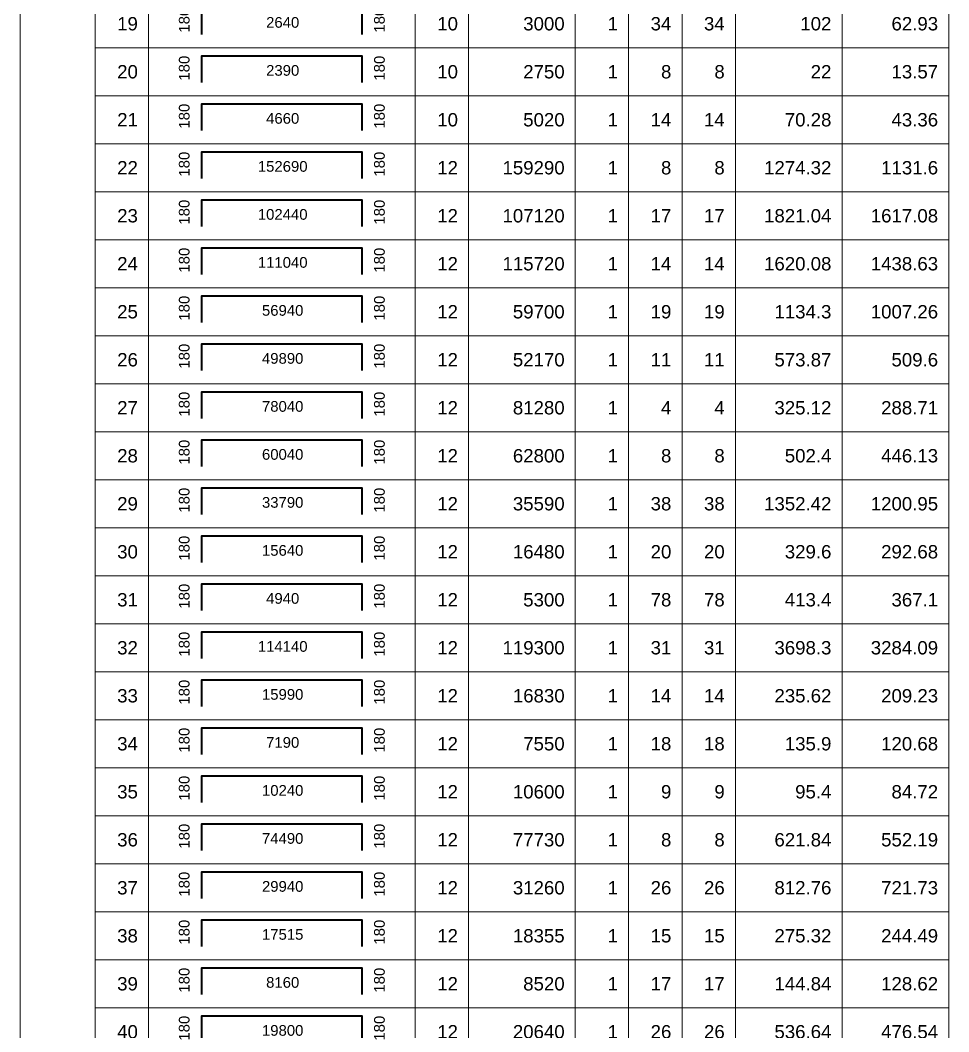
# Model space of a CAD drawing. Header units: millimetres. Extents: x -247377 to 927516, y -864259 to 155594.
# Drawn here: x 866340 to 883745, y -594812 to -575846 of the extents above; entities that cross this region are included whole.
import ezdxf
from ezdxf.enums import TextEntityAlignment as Align

# ---------------------------------------------------------------- set-up
doc = ezdxf.new("R2010")
doc.units = ezdxf.units.MM
doc.header["$MEASUREMENT"] = 0
for name, color, linetype, lineweight in [('NDC_FRAME', 7, 'Continuous', 20), ('NDC_S_REBAR', 4, 'Continuous', 35), ('NDC_S_VN TEXT', 7, 'Continuous', 20), ('NDC_Table', 3, 'Continuous', 20)]:
    doc.layers.add(name, color=color, linetype=linetype, lineweight=lineweight)
doc.styles.add('ARIAL', font='arial.ttf', dxfattribs={"width": 0.8})

# ---------------------------------------------------------------- blocks, each defined once
blk = doc.blocks.new('dang04')
at = {"layer": 'NDC_S_REBAR'}
blk.add_lwpolyline([(3405, -650), (3405, -150), (6405, -150), (6405, -650)], dxfattribs=at)
at = {"layer": 'NDC_Table'}
for p, q in [((0, 0), (0, -900)), ((1405, 0), (1405, -900)), ((2405, 0), (2405, -900)), ((7405, 0), (7405, -900)), ((8405, 0), (8405, -900)), ((10405, 0), (10405, -900)), ((11405, 0), (11405, -900)), ((12405, 0), (12405, -900)), ((13405, 0), (13405, -900)), ((15405, 0), (15405, -900)), ((17405, 0), (17405, -900)), ((1405, -900), (17405, -900))]:
    blk.add_line(p, q, dxfattribs=at)
at = {"layer": 'NDC_S_VN TEXT', "style": 'ARIAL'}
for p in [(3073, -150), (6733, -150)]:
    blk.add_attdef('D03', text='', height=200, rotation=90, dxfattribs=at).set_placement(p, align=Align.MIDDLE_RIGHT)
for p in [(2205, -450), (8205, -450), (10205, -450), (11205, -450), (12205, -450), (13205, -450), (15205, -450), (17205, -450)]:
    blk.add_attdef('D03', text='', height=250, dxfattribs=at).set_placement(p, align=Align.MIDDLE_RIGHT)
blk.add_attdef('D03', text='', height=200, dxfattribs=at).set_placement((4920, -425), align=Align.MIDDLE_CENTER)

msp = doc.modelspace()

# ---------------------------------------------------------------- block references
at = {"layer": 'NDC_FRAME'}
ref = msp.add_blockref('dang04', (866340.1, -575461.7), dxfattribs=at)
ref.add_attrib('D03', '19', dxfattribs={"layer": 'NDC_S_VN TEXT', "height": 250, "style": 'ARIAL'}).set_placement((868545.4, -575911.7), align=Align.MIDDLE_RIGHT)
ref.add_attrib('D03', '180', dxfattribs={"layer": 'NDC_S_VN TEXT', "height": 200, "rotation": 90, "style": 'ARIAL'}).set_placement((869413.4, -575611.7), align=Align.MIDDLE_RIGHT)
ref.add_attrib('D03', '2640', dxfattribs={"layer": 'NDC_S_VN TEXT', "height": 200, "style": 'ARIAL'}).set_placement((871259.7, -575886.4), align=Align.MIDDLE_CENTER)
ref.add_attrib('D03', '180', dxfattribs={"layer": 'NDC_S_VN TEXT', "height": 200, "rotation": 90, "style": 'ARIAL'}).set_placement((873072.6, -575611.7), align=Align.MIDDLE_RIGHT)
ref.add_attrib('D03', '10', dxfattribs={"layer": 'NDC_S_VN TEXT', "height": 250, "style": 'ARIAL'}).set_placement((874545.4, -575911.7), align=Align.MIDDLE_RIGHT)
ref.add_attrib('D03', '3000', dxfattribs={"layer": 'NDC_S_VN TEXT', "height": 250, "style": 'ARIAL'}).set_placement((876545.4, -575911.7), align=Align.MIDDLE_RIGHT)
ref.add_attrib('D03', '1', dxfattribs={"layer": 'NDC_S_VN TEXT', "height": 250, "style": 'ARIAL'}).set_placement((877545.4, -575911.7), align=Align.MIDDLE_RIGHT)
ref.add_attrib('D03', '34', dxfattribs={"layer": 'NDC_S_VN TEXT', "height": 250, "style": 'ARIAL'}).set_placement((878545.4, -575911.7), align=Align.MIDDLE_RIGHT)
ref.add_attrib('D03', '34', dxfattribs={"layer": 'NDC_S_VN TEXT', "height": 250, "style": 'ARIAL'}).set_placement((879545.4, -575911.4), align=Align.MIDDLE_RIGHT)
ref.add_attrib('D03', '102', dxfattribs={"layer": 'NDC_S_VN TEXT', "height": 250, "style": 'ARIAL'}).set_placement((881545.4, -575911.7), align=Align.MIDDLE_RIGHT)
ref.add_attrib('D03', '62.93', dxfattribs={"layer": 'NDC_S_VN TEXT', "height": 250, "style": 'ARIAL'}).set_placement((883545.4, -575911.7), align=Align.MIDDLE_RIGHT)
ref = msp.add_blockref('dang04', (866340.1, -576361.7), dxfattribs=at)
ref.add_attrib('D03', '20', dxfattribs={"layer": 'NDC_S_VN TEXT', "height": 250, "style": 'ARIAL'}).set_placement((868545.4, -576811.7), align=Align.MIDDLE_RIGHT)
ref.add_attrib('D03', '180', dxfattribs={"layer": 'NDC_S_VN TEXT', "height": 200, "rotation": 90, "style": 'ARIAL'}).set_placement((869413.4, -576511.7), align=Align.MIDDLE_RIGHT)
ref.add_attrib('D03', '2390', dxfattribs={"layer": 'NDC_S_VN TEXT', "height": 200, "style": 'ARIAL'}).set_placement((871259.7, -576786.4), align=Align.MIDDLE_CENTER)
ref.add_attrib('D03', '180', dxfattribs={"layer": 'NDC_S_VN TEXT', "height": 200, "rotation": 90, "style": 'ARIAL'}).set_placement((873072.6, -576511.7), align=Align.MIDDLE_RIGHT)
ref.add_attrib('D03', '10', dxfattribs={"layer": 'NDC_S_VN TEXT', "height": 250, "style": 'ARIAL'}).set_placement((874545.4, -576811.7), align=Align.MIDDLE_RIGHT)
ref.add_attrib('D03', '2750', dxfattribs={"layer": 'NDC_S_VN TEXT', "height": 250, "style": 'ARIAL'}).set_placement((876545.4, -576811.7), align=Align.MIDDLE_RIGHT)
ref.add_attrib('D03', '1', dxfattribs={"layer": 'NDC_S_VN TEXT', "height": 250, "style": 'ARIAL'}).set_placement((877545.4, -576811.7), align=Align.MIDDLE_RIGHT)
ref.add_attrib('D03', '8', dxfattribs={"layer": 'NDC_S_VN TEXT', "height": 250, "style": 'ARIAL'}).set_placement((878545.4, -576811.7), align=Align.MIDDLE_RIGHT)
ref.add_attrib('D03', '8', dxfattribs={"layer": 'NDC_S_VN TEXT', "height": 250, "style": 'ARIAL'}).set_placement((879545.4, -576811.4), align=Align.MIDDLE_RIGHT)
ref.add_attrib('D03', '22', dxfattribs={"layer": 'NDC_S_VN TEXT', "height": 250, "style": 'ARIAL'}).set_placement((881545.4, -576811.7), align=Align.MIDDLE_RIGHT)
ref.add_attrib('D03', '13.57', dxfattribs={"layer": 'NDC_S_VN TEXT', "height": 250, "style": 'ARIAL'}).set_placement((883545.4, -576811.7), align=Align.MIDDLE_RIGHT)
ref = msp.add_blockref('dang04', (866340.1, -577261.7), dxfattribs=at)
ref.add_attrib('D03', '21', dxfattribs={"layer": 'NDC_S_VN TEXT', "height": 250, "style": 'ARIAL'}).set_placement((868545.4, -577711.7), align=Align.MIDDLE_RIGHT)
ref.add_attrib('D03', '180', dxfattribs={"layer": 'NDC_S_VN TEXT', "height": 200, "rotation": 90, "style": 'ARIAL'}).set_placement((869413.4, -577411.7), align=Align.MIDDLE_RIGHT)
ref.add_attrib('D03', '4660', dxfattribs={"layer": 'NDC_S_VN TEXT', "height": 200, "style": 'ARIAL'}).set_placement((871259.7, -577686.4), align=Align.MIDDLE_CENTER)
ref.add_attrib('D03', '180', dxfattribs={"layer": 'NDC_S_VN TEXT', "height": 200, "rotation": 90, "style": 'ARIAL'}).set_placement((873072.6, -577411.7), align=Align.MIDDLE_RIGHT)
ref.add_attrib('D03', '10', dxfattribs={"layer": 'NDC_S_VN TEXT', "height": 250, "style": 'ARIAL'}).set_placement((874545.4, -577711.7), align=Align.MIDDLE_RIGHT)
ref.add_attrib('D03', '5020', dxfattribs={"layer": 'NDC_S_VN TEXT', "height": 250, "style": 'ARIAL'}).set_placement((876545.4, -577711.7), align=Align.MIDDLE_RIGHT)
ref.add_attrib('D03', '1', dxfattribs={"layer": 'NDC_S_VN TEXT', "height": 250, "style": 'ARIAL'}).set_placement((877545.4, -577711.7), align=Align.MIDDLE_RIGHT)
ref.add_attrib('D03', '14', dxfattribs={"layer": 'NDC_S_VN TEXT', "height": 250, "style": 'ARIAL'}).set_placement((878545.4, -577711.7), align=Align.MIDDLE_RIGHT)
ref.add_attrib('D03', '14', dxfattribs={"layer": 'NDC_S_VN TEXT', "height": 250, "style": 'ARIAL'}).set_placement((879545.4, -577711.4), align=Align.MIDDLE_RIGHT)
ref.add_attrib('D03', '70.28', dxfattribs={"layer": 'NDC_S_VN TEXT', "height": 250, "style": 'ARIAL'}).set_placement((881545.4, -577711.7), align=Align.MIDDLE_RIGHT)
ref.add_attrib('D03', '43.36', dxfattribs={"layer": 'NDC_S_VN TEXT', "height": 250, "style": 'ARIAL'}).set_placement((883545.4, -577711.7), align=Align.MIDDLE_RIGHT)
ref = msp.add_blockref('dang04', (866340.1, -578161.7), dxfattribs=at)
ref.add_attrib('D03', '22', dxfattribs={"layer": 'NDC_S_VN TEXT', "height": 250, "style": 'ARIAL'}).set_placement((868545.4, -578611.7), align=Align.MIDDLE_RIGHT)
ref.add_attrib('D03', '180', dxfattribs={"layer": 'NDC_S_VN TEXT', "height": 200, "rotation": 90, "style": 'ARIAL'}).set_placement((869413.4, -578311.7), align=Align.MIDDLE_RIGHT)
ref.add_attrib('D03', '152690', dxfattribs={"layer": 'NDC_S_VN TEXT', "height": 200, "style": 'ARIAL'}).set_placement((871259.7, -578586.4), align=Align.MIDDLE_CENTER)
ref.add_attrib('D03', '180', dxfattribs={"layer": 'NDC_S_VN TEXT', "height": 200, "rotation": 90, "style": 'ARIAL'}).set_placement((873072.6, -578311.7), align=Align.MIDDLE_RIGHT)
ref.add_attrib('D03', '12', dxfattribs={"layer": 'NDC_S_VN TEXT', "height": 250, "style": 'ARIAL'}).set_placement((874545.4, -578611.7), align=Align.MIDDLE_RIGHT)
ref.add_attrib('D03', '159290', dxfattribs={"layer": 'NDC_S_VN TEXT', "height": 250, "style": 'ARIAL'}).set_placement((876545.4, -578611.7), align=Align.MIDDLE_RIGHT)
ref.add_attrib('D03', '1', dxfattribs={"layer": 'NDC_S_VN TEXT', "height": 250, "style": 'ARIAL'}).set_placement((877545.4, -578611.7), align=Align.MIDDLE_RIGHT)
ref.add_attrib('D03', '8', dxfattribs={"layer": 'NDC_S_VN TEXT', "height": 250, "style": 'ARIAL'}).set_placement((878545.4, -578611.7), align=Align.MIDDLE_RIGHT)
ref.add_attrib('D03', '8', dxfattribs={"layer": 'NDC_S_VN TEXT', "height": 250, "style": 'ARIAL'}).set_placement((879545.4, -578611.4), align=Align.MIDDLE_RIGHT)
ref.add_attrib('D03', '1274.32', dxfattribs={"layer": 'NDC_S_VN TEXT', "height": 250, "style": 'ARIAL'}).set_placement((881545.4, -578611.7), align=Align.MIDDLE_RIGHT)
ref.add_attrib('D03', '1131.6', dxfattribs={"layer": 'NDC_S_VN TEXT', "height": 250, "style": 'ARIAL'}).set_placement((883545.4, -578611.7), align=Align.MIDDLE_RIGHT)
ref = msp.add_blockref('dang04', (866340.1, -579061.7), dxfattribs=at)
ref.add_attrib('D03', '23', dxfattribs={"layer": 'NDC_S_VN TEXT', "height": 250, "style": 'ARIAL'}).set_placement((868545.4, -579511.7), align=Align.MIDDLE_RIGHT)
ref.add_attrib('D03', '180', dxfattribs={"layer": 'NDC_S_VN TEXT', "height": 200, "rotation": 90, "style": 'ARIAL'}).set_placement((869413.4, -579211.7), align=Align.MIDDLE_RIGHT)
ref.add_attrib('D03', '102440', dxfattribs={"layer": 'NDC_S_VN TEXT', "height": 200, "style": 'ARIAL'}).set_placement((871259.7, -579486.4), align=Align.MIDDLE_CENTER)
ref.add_attrib('D03', '180', dxfattribs={"layer": 'NDC_S_VN TEXT', "height": 200, "rotation": 90, "style": 'ARIAL'}).set_placement((873072.6, -579211.7), align=Align.MIDDLE_RIGHT)
ref.add_attrib('D03', '12', dxfattribs={"layer": 'NDC_S_VN TEXT', "height": 250, "style": 'ARIAL'}).set_placement((874545.4, -579511.7), align=Align.MIDDLE_RIGHT)
ref.add_attrib('D03', '107120', dxfattribs={"layer": 'NDC_S_VN TEXT', "height": 250, "style": 'ARIAL'}).set_placement((876545.4, -579511.7), align=Align.MIDDLE_RIGHT)
ref.add_attrib('D03', '1', dxfattribs={"layer": 'NDC_S_VN TEXT', "height": 250, "style": 'ARIAL'}).set_placement((877545.4, -579511.7), align=Align.MIDDLE_RIGHT)
ref.add_attrib('D03', '17', dxfattribs={"layer": 'NDC_S_VN TEXT', "height": 250, "style": 'ARIAL'}).set_placement((878545.4, -579511.7), align=Align.MIDDLE_RIGHT)
ref.add_attrib('D03', '17', dxfattribs={"layer": 'NDC_S_VN TEXT', "height": 250, "style": 'ARIAL'}).set_placement((879545.4, -579511.4), align=Align.MIDDLE_RIGHT)
ref.add_attrib('D03', '1821.04', dxfattribs={"layer": 'NDC_S_VN TEXT', "height": 250, "style": 'ARIAL'}).set_placement((881545.4, -579511.7), align=Align.MIDDLE_RIGHT)
ref.add_attrib('D03', '1617.08', dxfattribs={"layer": 'NDC_S_VN TEXT', "height": 250, "style": 'ARIAL'}).set_placement((883545.4, -579511.7), align=Align.MIDDLE_RIGHT)
ref = msp.add_blockref('dang04', (866340.1, -579961.7), dxfattribs=at)
ref.add_attrib('D03', '24', dxfattribs={"layer": 'NDC_S_VN TEXT', "height": 250, "style": 'ARIAL'}).set_placement((868545.4, -580411.7), align=Align.MIDDLE_RIGHT)
ref.add_attrib('D03', '180', dxfattribs={"layer": 'NDC_S_VN TEXT', "height": 200, "rotation": 90, "style": 'ARIAL'}).set_placement((869413.4, -580111.7), align=Align.MIDDLE_RIGHT)
ref.add_attrib('D03', '111040', dxfattribs={"layer": 'NDC_S_VN TEXT', "height": 200, "style": 'ARIAL'}).set_placement((871259.7, -580386.4), align=Align.MIDDLE_CENTER)
ref.add_attrib('D03', '180', dxfattribs={"layer": 'NDC_S_VN TEXT', "height": 200, "rotation": 90, "style": 'ARIAL'}).set_placement((873072.6, -580111.7), align=Align.MIDDLE_RIGHT)
ref.add_attrib('D03', '12', dxfattribs={"layer": 'NDC_S_VN TEXT', "height": 250, "style": 'ARIAL'}).set_placement((874545.4, -580411.7), align=Align.MIDDLE_RIGHT)
ref.add_attrib('D03', '115720', dxfattribs={"layer": 'NDC_S_VN TEXT', "height": 250, "style": 'ARIAL'}).set_placement((876545.4, -580411.7), align=Align.MIDDLE_RIGHT)
ref.add_attrib('D03', '1', dxfattribs={"layer": 'NDC_S_VN TEXT', "height": 250, "style": 'ARIAL'}).set_placement((877545.4, -580411.7), align=Align.MIDDLE_RIGHT)
ref.add_attrib('D03', '14', dxfattribs={"layer": 'NDC_S_VN TEXT', "height": 250, "style": 'ARIAL'}).set_placement((878545.4, -580411.7), align=Align.MIDDLE_RIGHT)
ref.add_attrib('D03', '14', dxfattribs={"layer": 'NDC_S_VN TEXT', "height": 250, "style": 'ARIAL'}).set_placement((879545.4, -580411.4), align=Align.MIDDLE_RIGHT)
ref.add_attrib('D03', '1620.08', dxfattribs={"layer": 'NDC_S_VN TEXT', "height": 250, "style": 'ARIAL'}).set_placement((881545.4, -580411.7), align=Align.MIDDLE_RIGHT)
ref.add_attrib('D03', '1438.63', dxfattribs={"layer": 'NDC_S_VN TEXT', "height": 250, "style": 'ARIAL'}).set_placement((883545.4, -580411.7), align=Align.MIDDLE_RIGHT)
ref = msp.add_blockref('dang04', (866340.1, -580861.7), dxfattribs=at)
ref.add_attrib('D03', '25', dxfattribs={"layer": 'NDC_S_VN TEXT', "height": 250, "style": 'ARIAL'}).set_placement((868545.4, -581311.7), align=Align.MIDDLE_RIGHT)
ref.add_attrib('D03', '180', dxfattribs={"layer": 'NDC_S_VN TEXT', "height": 200, "rotation": 90, "style": 'ARIAL'}).set_placement((869413.4, -581011.7), align=Align.MIDDLE_RIGHT)
ref.add_attrib('D03', '56940', dxfattribs={"layer": 'NDC_S_VN TEXT', "height": 200, "style": 'ARIAL'}).set_placement((871259.7, -581286.4), align=Align.MIDDLE_CENTER)
ref.add_attrib('D03', '180', dxfattribs={"layer": 'NDC_S_VN TEXT', "height": 200, "rotation": 90, "style": 'ARIAL'}).set_placement((873072.6, -581011.7), align=Align.MIDDLE_RIGHT)
ref.add_attrib('D03', '12', dxfattribs={"layer": 'NDC_S_VN TEXT', "height": 250, "style": 'ARIAL'}).set_placement((874545.4, -581311.7), align=Align.MIDDLE_RIGHT)
ref.add_attrib('D03', '59700', dxfattribs={"layer": 'NDC_S_VN TEXT', "height": 250, "style": 'ARIAL'}).set_placement((876545.4, -581311.7), align=Align.MIDDLE_RIGHT)
ref.add_attrib('D03', '1', dxfattribs={"layer": 'NDC_S_VN TEXT', "height": 250, "style": 'ARIAL'}).set_placement((877545.4, -581311.7), align=Align.MIDDLE_RIGHT)
ref.add_attrib('D03', '19', dxfattribs={"layer": 'NDC_S_VN TEXT', "height": 250, "style": 'ARIAL'}).set_placement((878545.4, -581311.7), align=Align.MIDDLE_RIGHT)
ref.add_attrib('D03', '19', dxfattribs={"layer": 'NDC_S_VN TEXT', "height": 250, "style": 'ARIAL'}).set_placement((879545.4, -581311.4), align=Align.MIDDLE_RIGHT)
ref.add_attrib('D03', '1134.3', dxfattribs={"layer": 'NDC_S_VN TEXT', "height": 250, "style": 'ARIAL'}).set_placement((881545.4, -581311.7), align=Align.MIDDLE_RIGHT)
ref.add_attrib('D03', '1007.26', dxfattribs={"layer": 'NDC_S_VN TEXT', "height": 250, "style": 'ARIAL'}).set_placement((883545.4, -581311.7), align=Align.MIDDLE_RIGHT)
ref = msp.add_blockref('dang04', (866340.1, -581761.7), dxfattribs=at)
ref.add_attrib('D03', '26', dxfattribs={"layer": 'NDC_S_VN TEXT', "height": 250, "style": 'ARIAL'}).set_placement((868545.4, -582211.7), align=Align.MIDDLE_RIGHT)
ref.add_attrib('D03', '180', dxfattribs={"layer": 'NDC_S_VN TEXT', "height": 200, "rotation": 90, "style": 'ARIAL'}).set_placement((869413.4, -581911.7), align=Align.MIDDLE_RIGHT)
ref.add_attrib('D03', '49890', dxfattribs={"layer": 'NDC_S_VN TEXT', "height": 200, "style": 'ARIAL'}).set_placement((871259.7, -582186.4), align=Align.MIDDLE_CENTER)
ref.add_attrib('D03', '180', dxfattribs={"layer": 'NDC_S_VN TEXT', "height": 200, "rotation": 90, "style": 'ARIAL'}).set_placement((873072.6, -581911.7), align=Align.MIDDLE_RIGHT)
ref.add_attrib('D03', '12', dxfattribs={"layer": 'NDC_S_VN TEXT', "height": 250, "style": 'ARIAL'}).set_placement((874545.4, -582211.7), align=Align.MIDDLE_RIGHT)
ref.add_attrib('D03', '52170', dxfattribs={"layer": 'NDC_S_VN TEXT', "height": 250, "style": 'ARIAL'}).set_placement((876545.4, -582211.7), align=Align.MIDDLE_RIGHT)
ref.add_attrib('D03', '1', dxfattribs={"layer": 'NDC_S_VN TEXT', "height": 250, "style": 'ARIAL'}).set_placement((877545.4, -582211.7), align=Align.MIDDLE_RIGHT)
ref.add_attrib('D03', '11', dxfattribs={"layer": 'NDC_S_VN TEXT', "height": 250, "style": 'ARIAL'}).set_placement((878545.4, -582211.7), align=Align.MIDDLE_RIGHT)
ref.add_attrib('D03', '11', dxfattribs={"layer": 'NDC_S_VN TEXT', "height": 250, "style": 'ARIAL'}).set_placement((879545.4, -582211.4), align=Align.MIDDLE_RIGHT)
ref.add_attrib('D03', '573.87', dxfattribs={"layer": 'NDC_S_VN TEXT', "height": 250, "style": 'ARIAL'}).set_placement((881545.4, -582211.7), align=Align.MIDDLE_RIGHT)
ref.add_attrib('D03', '509.6', dxfattribs={"layer": 'NDC_S_VN TEXT', "height": 250, "style": 'ARIAL'}).set_placement((883545.4, -582211.7), align=Align.MIDDLE_RIGHT)
ref = msp.add_blockref('dang04', (866340.1, -582661.7), dxfattribs=at)
ref.add_attrib('D03', '27', dxfattribs={"layer": 'NDC_S_VN TEXT', "height": 250, "style": 'ARIAL'}).set_placement((868545.4, -583111.7), align=Align.MIDDLE_RIGHT)
ref.add_attrib('D03', '180', dxfattribs={"layer": 'NDC_S_VN TEXT', "height": 200, "rotation": 90, "style": 'ARIAL'}).set_placement((869413.4, -582811.7), align=Align.MIDDLE_RIGHT)
ref.add_attrib('D03', '78040', dxfattribs={"layer": 'NDC_S_VN TEXT', "height": 200, "style": 'ARIAL'}).set_placement((871259.7, -583086.4), align=Align.MIDDLE_CENTER)
ref.add_attrib('D03', '180', dxfattribs={"layer": 'NDC_S_VN TEXT', "height": 200, "rotation": 90, "style": 'ARIAL'}).set_placement((873072.6, -582811.7), align=Align.MIDDLE_RIGHT)
ref.add_attrib('D03', '12', dxfattribs={"layer": 'NDC_S_VN TEXT', "height": 250, "style": 'ARIAL'}).set_placement((874545.4, -583111.7), align=Align.MIDDLE_RIGHT)
ref.add_attrib('D03', '81280', dxfattribs={"layer": 'NDC_S_VN TEXT', "height": 250, "style": 'ARIAL'}).set_placement((876545.4, -583111.7), align=Align.MIDDLE_RIGHT)
ref.add_attrib('D03', '1', dxfattribs={"layer": 'NDC_S_VN TEXT', "height": 250, "style": 'ARIAL'}).set_placement((877545.4, -583111.7), align=Align.MIDDLE_RIGHT)
ref.add_attrib('D03', '4', dxfattribs={"layer": 'NDC_S_VN TEXT', "height": 250, "style": 'ARIAL'}).set_placement((878545.4, -583111.7), align=Align.MIDDLE_RIGHT)
ref.add_attrib('D03', '4', dxfattribs={"layer": 'NDC_S_VN TEXT', "height": 250, "style": 'ARIAL'}).set_placement((879545.4, -583111.4), align=Align.MIDDLE_RIGHT)
ref.add_attrib('D03', '325.12', dxfattribs={"layer": 'NDC_S_VN TEXT', "height": 250, "style": 'ARIAL'}).set_placement((881545.4, -583111.7), align=Align.MIDDLE_RIGHT)
ref.add_attrib('D03', '288.71', dxfattribs={"layer": 'NDC_S_VN TEXT', "height": 250, "style": 'ARIAL'}).set_placement((883545.4, -583111.7), align=Align.MIDDLE_RIGHT)
ref = msp.add_blockref('dang04', (866340.1, -583561.7), dxfattribs=at)
ref.add_attrib('D03', '28', dxfattribs={"layer": 'NDC_S_VN TEXT', "height": 250, "style": 'ARIAL'}).set_placement((868545.4, -584011.7), align=Align.MIDDLE_RIGHT)
ref.add_attrib('D03', '180', dxfattribs={"layer": 'NDC_S_VN TEXT', "height": 200, "rotation": 90, "style": 'ARIAL'}).set_placement((869413.4, -583711.7), align=Align.MIDDLE_RIGHT)
ref.add_attrib('D03', '60040', dxfattribs={"layer": 'NDC_S_VN TEXT', "height": 200, "style": 'ARIAL'}).set_placement((871259.7, -583986.4), align=Align.MIDDLE_CENTER)
ref.add_attrib('D03', '180', dxfattribs={"layer": 'NDC_S_VN TEXT', "height": 200, "rotation": 90, "style": 'ARIAL'}).set_placement((873072.6, -583711.7), align=Align.MIDDLE_RIGHT)
ref.add_attrib('D03', '12', dxfattribs={"layer": 'NDC_S_VN TEXT', "height": 250, "style": 'ARIAL'}).set_placement((874545.4, -584011.7), align=Align.MIDDLE_RIGHT)
ref.add_attrib('D03', '62800', dxfattribs={"layer": 'NDC_S_VN TEXT', "height": 250, "style": 'ARIAL'}).set_placement((876545.4, -584011.7), align=Align.MIDDLE_RIGHT)
ref.add_attrib('D03', '1', dxfattribs={"layer": 'NDC_S_VN TEXT', "height": 250, "style": 'ARIAL'}).set_placement((877545.4, -584011.7), align=Align.MIDDLE_RIGHT)
ref.add_attrib('D03', '8', dxfattribs={"layer": 'NDC_S_VN TEXT', "height": 250, "style": 'ARIAL'}).set_placement((878545.4, -584011.7), align=Align.MIDDLE_RIGHT)
ref.add_attrib('D03', '8', dxfattribs={"layer": 'NDC_S_VN TEXT', "height": 250, "style": 'ARIAL'}).set_placement((879545.4, -584011.4), align=Align.MIDDLE_RIGHT)
ref.add_attrib('D03', '502.4', dxfattribs={"layer": 'NDC_S_VN TEXT', "height": 250, "style": 'ARIAL'}).set_placement((881545.4, -584011.7), align=Align.MIDDLE_RIGHT)
ref.add_attrib('D03', '446.13', dxfattribs={"layer": 'NDC_S_VN TEXT', "height": 250, "style": 'ARIAL'}).set_placement((883545.4, -584011.7), align=Align.MIDDLE_RIGHT)
ref = msp.add_blockref('dang04', (866340.1, -584461.7), dxfattribs=at)
ref.add_attrib('D03', '29', dxfattribs={"layer": 'NDC_S_VN TEXT', "height": 250, "style": 'ARIAL'}).set_placement((868545.4, -584911.7), align=Align.MIDDLE_RIGHT)
ref.add_attrib('D03', '180', dxfattribs={"layer": 'NDC_S_VN TEXT', "height": 200, "rotation": 90, "style": 'ARIAL'}).set_placement((869413.4, -584611.7), align=Align.MIDDLE_RIGHT)
ref.add_attrib('D03', '33790', dxfattribs={"layer": 'NDC_S_VN TEXT', "height": 200, "style": 'ARIAL'}).set_placement((871259.7, -584886.4), align=Align.MIDDLE_CENTER)
ref.add_attrib('D03', '180', dxfattribs={"layer": 'NDC_S_VN TEXT', "height": 200, "rotation": 90, "style": 'ARIAL'}).set_placement((873072.6, -584611.7), align=Align.MIDDLE_RIGHT)
ref.add_attrib('D03', '12', dxfattribs={"layer": 'NDC_S_VN TEXT', "height": 250, "style": 'ARIAL'}).set_placement((874545.4, -584911.7), align=Align.MIDDLE_RIGHT)
ref.add_attrib('D03', '35590', dxfattribs={"layer": 'NDC_S_VN TEXT', "height": 250, "style": 'ARIAL'}).set_placement((876545.4, -584911.7), align=Align.MIDDLE_RIGHT)
ref.add_attrib('D03', '1', dxfattribs={"layer": 'NDC_S_VN TEXT', "height": 250, "style": 'ARIAL'}).set_placement((877545.4, -584911.7), align=Align.MIDDLE_RIGHT)
ref.add_attrib('D03', '38', dxfattribs={"layer": 'NDC_S_VN TEXT', "height": 250, "style": 'ARIAL'}).set_placement((878545.4, -584911.7), align=Align.MIDDLE_RIGHT)
ref.add_attrib('D03', '38', dxfattribs={"layer": 'NDC_S_VN TEXT', "height": 250, "style": 'ARIAL'}).set_placement((879545.4, -584911.4), align=Align.MIDDLE_RIGHT)
ref.add_attrib('D03', '1352.42', dxfattribs={"layer": 'NDC_S_VN TEXT', "height": 250, "style": 'ARIAL'}).set_placement((881545.4, -584911.7), align=Align.MIDDLE_RIGHT)
ref.add_attrib('D03', '1200.95', dxfattribs={"layer": 'NDC_S_VN TEXT', "height": 250, "style": 'ARIAL'}).set_placement((883545.4, -584911.7), align=Align.MIDDLE_RIGHT)
ref = msp.add_blockref('dang04', (866340.1, -585361.7), dxfattribs=at)
ref.add_attrib('D03', '30', dxfattribs={"layer": 'NDC_S_VN TEXT', "height": 250, "style": 'ARIAL'}).set_placement((868545.4, -585811.7), align=Align.MIDDLE_RIGHT)
ref.add_attrib('D03', '180', dxfattribs={"layer": 'NDC_S_VN TEXT', "height": 200, "rotation": 90, "style": 'ARIAL'}).set_placement((869413.4, -585511.7), align=Align.MIDDLE_RIGHT)
ref.add_attrib('D03', '15640', dxfattribs={"layer": 'NDC_S_VN TEXT', "height": 200, "style": 'ARIAL'}).set_placement((871259.7, -585786.4), align=Align.MIDDLE_CENTER)
ref.add_attrib('D03', '180', dxfattribs={"layer": 'NDC_S_VN TEXT', "height": 200, "rotation": 90, "style": 'ARIAL'}).set_placement((873072.6, -585511.7), align=Align.MIDDLE_RIGHT)
ref.add_attrib('D03', '12', dxfattribs={"layer": 'NDC_S_VN TEXT', "height": 250, "style": 'ARIAL'}).set_placement((874545.4, -585811.7), align=Align.MIDDLE_RIGHT)
ref.add_attrib('D03', '16480', dxfattribs={"layer": 'NDC_S_VN TEXT', "height": 250, "style": 'ARIAL'}).set_placement((876545.4, -585811.7), align=Align.MIDDLE_RIGHT)
ref.add_attrib('D03', '1', dxfattribs={"layer": 'NDC_S_VN TEXT', "height": 250, "style": 'ARIAL'}).set_placement((877545.4, -585811.7), align=Align.MIDDLE_RIGHT)
ref.add_attrib('D03', '20', dxfattribs={"layer": 'NDC_S_VN TEXT', "height": 250, "style": 'ARIAL'}).set_placement((878545.4, -585811.7), align=Align.MIDDLE_RIGHT)
ref.add_attrib('D03', '20', dxfattribs={"layer": 'NDC_S_VN TEXT', "height": 250, "style": 'ARIAL'}).set_placement((879545.4, -585811.4), align=Align.MIDDLE_RIGHT)
ref.add_attrib('D03', '329.6', dxfattribs={"layer": 'NDC_S_VN TEXT', "height": 250, "style": 'ARIAL'}).set_placement((881545.4, -585811.7), align=Align.MIDDLE_RIGHT)
ref.add_attrib('D03', '292.68', dxfattribs={"layer": 'NDC_S_VN TEXT', "height": 250, "style": 'ARIAL'}).set_placement((883545.4, -585811.7), align=Align.MIDDLE_RIGHT)
ref = msp.add_blockref('dang04', (866340.1, -586261.7), dxfattribs=at)
ref.add_attrib('D03', '31', dxfattribs={"layer": 'NDC_S_VN TEXT', "height": 250, "style": 'ARIAL'}).set_placement((868545.4, -586711.7), align=Align.MIDDLE_RIGHT)
ref.add_attrib('D03', '180', dxfattribs={"layer": 'NDC_S_VN TEXT', "height": 200, "rotation": 90, "style": 'ARIAL'}).set_placement((869413.4, -586411.7), align=Align.MIDDLE_RIGHT)
ref.add_attrib('D03', '4940', dxfattribs={"layer": 'NDC_S_VN TEXT', "height": 200, "style": 'ARIAL'}).set_placement((871259.7, -586686.4), align=Align.MIDDLE_CENTER)
ref.add_attrib('D03', '180', dxfattribs={"layer": 'NDC_S_VN TEXT', "height": 200, "rotation": 90, "style": 'ARIAL'}).set_placement((873072.6, -586411.7), align=Align.MIDDLE_RIGHT)
ref.add_attrib('D03', '12', dxfattribs={"layer": 'NDC_S_VN TEXT', "height": 250, "style": 'ARIAL'}).set_placement((874545.4, -586711.7), align=Align.MIDDLE_RIGHT)
ref.add_attrib('D03', '5300', dxfattribs={"layer": 'NDC_S_VN TEXT', "height": 250, "style": 'ARIAL'}).set_placement((876545.4, -586711.7), align=Align.MIDDLE_RIGHT)
ref.add_attrib('D03', '1', dxfattribs={"layer": 'NDC_S_VN TEXT', "height": 250, "style": 'ARIAL'}).set_placement((877545.4, -586711.7), align=Align.MIDDLE_RIGHT)
ref.add_attrib('D03', '78', dxfattribs={"layer": 'NDC_S_VN TEXT', "height": 250, "style": 'ARIAL'}).set_placement((878545.4, -586711.7), align=Align.MIDDLE_RIGHT)
ref.add_attrib('D03', '78', dxfattribs={"layer": 'NDC_S_VN TEXT', "height": 250, "style": 'ARIAL'}).set_placement((879545.4, -586711.4), align=Align.MIDDLE_RIGHT)
ref.add_attrib('D03', '413.4', dxfattribs={"layer": 'NDC_S_VN TEXT', "height": 250, "style": 'ARIAL'}).set_placement((881545.4, -586711.7), align=Align.MIDDLE_RIGHT)
ref.add_attrib('D03', '367.1', dxfattribs={"layer": 'NDC_S_VN TEXT', "height": 250, "style": 'ARIAL'}).set_placement((883545.4, -586711.7), align=Align.MIDDLE_RIGHT)
ref = msp.add_blockref('dang04', (866340.1, -587161.7), dxfattribs=at)
ref.add_attrib('D03', '32', dxfattribs={"layer": 'NDC_S_VN TEXT', "height": 250, "style": 'ARIAL'}).set_placement((868545.4, -587611.7), align=Align.MIDDLE_RIGHT)
ref.add_attrib('D03', '180', dxfattribs={"layer": 'NDC_S_VN TEXT', "height": 200, "rotation": 90, "style": 'ARIAL'}).set_placement((869413.4, -587311.7), align=Align.MIDDLE_RIGHT)
ref.add_attrib('D03', '114140', dxfattribs={"layer": 'NDC_S_VN TEXT', "height": 200, "style": 'ARIAL'}).set_placement((871259.7, -587586.4), align=Align.MIDDLE_CENTER)
ref.add_attrib('D03', '180', dxfattribs={"layer": 'NDC_S_VN TEXT', "height": 200, "rotation": 90, "style": 'ARIAL'}).set_placement((873072.6, -587311.7), align=Align.MIDDLE_RIGHT)
ref.add_attrib('D03', '12', dxfattribs={"layer": 'NDC_S_VN TEXT', "height": 250, "style": 'ARIAL'}).set_placement((874545.4, -587611.7), align=Align.MIDDLE_RIGHT)
ref.add_attrib('D03', '119300', dxfattribs={"layer": 'NDC_S_VN TEXT', "height": 250, "style": 'ARIAL'}).set_placement((876545.4, -587611.7), align=Align.MIDDLE_RIGHT)
ref.add_attrib('D03', '1', dxfattribs={"layer": 'NDC_S_VN TEXT', "height": 250, "style": 'ARIAL'}).set_placement((877545.4, -587611.7), align=Align.MIDDLE_RIGHT)
ref.add_attrib('D03', '31', dxfattribs={"layer": 'NDC_S_VN TEXT', "height": 250, "style": 'ARIAL'}).set_placement((878545.4, -587611.7), align=Align.MIDDLE_RIGHT)
ref.add_attrib('D03', '31', dxfattribs={"layer": 'NDC_S_VN TEXT', "height": 250, "style": 'ARIAL'}).set_placement((879545.4, -587611.4), align=Align.MIDDLE_RIGHT)
ref.add_attrib('D03', '3698.3', dxfattribs={"layer": 'NDC_S_VN TEXT', "height": 250, "style": 'ARIAL'}).set_placement((881545.4, -587611.7), align=Align.MIDDLE_RIGHT)
ref.add_attrib('D03', '3284.09', dxfattribs={"layer": 'NDC_S_VN TEXT', "height": 250, "style": 'ARIAL'}).set_placement((883545.4, -587611.7), align=Align.MIDDLE_RIGHT)
ref = msp.add_blockref('dang04', (866340.1, -588061.7), dxfattribs=at)
ref.add_attrib('D03', '33', dxfattribs={"layer": 'NDC_S_VN TEXT', "height": 250, "style": 'ARIAL'}).set_placement((868545.4, -588511.7), align=Align.MIDDLE_RIGHT)
ref.add_attrib('D03', '180', dxfattribs={"layer": 'NDC_S_VN TEXT', "height": 200, "rotation": 90, "style": 'ARIAL'}).set_placement((869413.4, -588211.7), align=Align.MIDDLE_RIGHT)
ref.add_attrib('D03', '15990', dxfattribs={"layer": 'NDC_S_VN TEXT', "height": 200, "style": 'ARIAL'}).set_placement((871259.7, -588486.4), align=Align.MIDDLE_CENTER)
ref.add_attrib('D03', '180', dxfattribs={"layer": 'NDC_S_VN TEXT', "height": 200, "rotation": 90, "style": 'ARIAL'}).set_placement((873072.6, -588211.7), align=Align.MIDDLE_RIGHT)
ref.add_attrib('D03', '12', dxfattribs={"layer": 'NDC_S_VN TEXT', "height": 250, "style": 'ARIAL'}).set_placement((874545.4, -588511.7), align=Align.MIDDLE_RIGHT)
ref.add_attrib('D03', '16830', dxfattribs={"layer": 'NDC_S_VN TEXT', "height": 250, "style": 'ARIAL'}).set_placement((876545.4, -588511.7), align=Align.MIDDLE_RIGHT)
ref.add_attrib('D03', '1', dxfattribs={"layer": 'NDC_S_VN TEXT', "height": 250, "style": 'ARIAL'}).set_placement((877545.4, -588511.7), align=Align.MIDDLE_RIGHT)
ref.add_attrib('D03', '14', dxfattribs={"layer": 'NDC_S_VN TEXT', "height": 250, "style": 'ARIAL'}).set_placement((878545.4, -588511.7), align=Align.MIDDLE_RIGHT)
ref.add_attrib('D03', '14', dxfattribs={"layer": 'NDC_S_VN TEXT', "height": 250, "style": 'ARIAL'}).set_placement((879545.4, -588511.4), align=Align.MIDDLE_RIGHT)
ref.add_attrib('D03', '235.62', dxfattribs={"layer": 'NDC_S_VN TEXT', "height": 250, "style": 'ARIAL'}).set_placement((881545.4, -588511.7), align=Align.MIDDLE_RIGHT)
ref.add_attrib('D03', '209.23', dxfattribs={"layer": 'NDC_S_VN TEXT', "height": 250, "style": 'ARIAL'}).set_placement((883545.4, -588511.7), align=Align.MIDDLE_RIGHT)
ref = msp.add_blockref('dang04', (866340.1, -588961.7), dxfattribs=at)
ref.add_attrib('D03', '34', dxfattribs={"layer": 'NDC_S_VN TEXT', "height": 250, "style": 'ARIAL'}).set_placement((868545.4, -589411.7), align=Align.MIDDLE_RIGHT)
ref.add_attrib('D03', '180', dxfattribs={"layer": 'NDC_S_VN TEXT', "height": 200, "rotation": 90, "style": 'ARIAL'}).set_placement((869413.4, -589111.7), align=Align.MIDDLE_RIGHT)
ref.add_attrib('D03', '7190', dxfattribs={"layer": 'NDC_S_VN TEXT', "height": 200, "style": 'ARIAL'}).set_placement((871259.7, -589386.4), align=Align.MIDDLE_CENTER)
ref.add_attrib('D03', '180', dxfattribs={"layer": 'NDC_S_VN TEXT', "height": 200, "rotation": 90, "style": 'ARIAL'}).set_placement((873072.6, -589111.7), align=Align.MIDDLE_RIGHT)
ref.add_attrib('D03', '12', dxfattribs={"layer": 'NDC_S_VN TEXT', "height": 250, "style": 'ARIAL'}).set_placement((874545.4, -589411.7), align=Align.MIDDLE_RIGHT)
ref.add_attrib('D03', '7550', dxfattribs={"layer": 'NDC_S_VN TEXT', "height": 250, "style": 'ARIAL'}).set_placement((876545.4, -589411.7), align=Align.MIDDLE_RIGHT)
ref.add_attrib('D03', '1', dxfattribs={"layer": 'NDC_S_VN TEXT', "height": 250, "style": 'ARIAL'}).set_placement((877545.4, -589411.7), align=Align.MIDDLE_RIGHT)
ref.add_attrib('D03', '18', dxfattribs={"layer": 'NDC_S_VN TEXT', "height": 250, "style": 'ARIAL'}).set_placement((878545.4, -589411.7), align=Align.MIDDLE_RIGHT)
ref.add_attrib('D03', '18', dxfattribs={"layer": 'NDC_S_VN TEXT', "height": 250, "style": 'ARIAL'}).set_placement((879545.4, -589411.4), align=Align.MIDDLE_RIGHT)
ref.add_attrib('D03', '135.9', dxfattribs={"layer": 'NDC_S_VN TEXT', "height": 250, "style": 'ARIAL'}).set_placement((881545.4, -589411.7), align=Align.MIDDLE_RIGHT)
ref.add_attrib('D03', '120.68', dxfattribs={"layer": 'NDC_S_VN TEXT', "height": 250, "style": 'ARIAL'}).set_placement((883545.4, -589411.7), align=Align.MIDDLE_RIGHT)
ref = msp.add_blockref('dang04', (866340.1, -589861.7), dxfattribs=at)
ref.add_attrib('D03', '35', dxfattribs={"layer": 'NDC_S_VN TEXT', "height": 250, "style": 'ARIAL'}).set_placement((868545.4, -590311.7), align=Align.MIDDLE_RIGHT)
ref.add_attrib('D03', '180', dxfattribs={"layer": 'NDC_S_VN TEXT', "height": 200, "rotation": 90, "style": 'ARIAL'}).set_placement((869413.4, -590011.7), align=Align.MIDDLE_RIGHT)
ref.add_attrib('D03', '10240', dxfattribs={"layer": 'NDC_S_VN TEXT', "height": 200, "style": 'ARIAL'}).set_placement((871259.7, -590286.4), align=Align.MIDDLE_CENTER)
ref.add_attrib('D03', '180', dxfattribs={"layer": 'NDC_S_VN TEXT', "height": 200, "rotation": 90, "style": 'ARIAL'}).set_placement((873072.6, -590011.7), align=Align.MIDDLE_RIGHT)
ref.add_attrib('D03', '12', dxfattribs={"layer": 'NDC_S_VN TEXT', "height": 250, "style": 'ARIAL'}).set_placement((874545.4, -590311.7), align=Align.MIDDLE_RIGHT)
ref.add_attrib('D03', '10600', dxfattribs={"layer": 'NDC_S_VN TEXT', "height": 250, "style": 'ARIAL'}).set_placement((876545.4, -590311.7), align=Align.MIDDLE_RIGHT)
ref.add_attrib('D03', '1', dxfattribs={"layer": 'NDC_S_VN TEXT', "height": 250, "style": 'ARIAL'}).set_placement((877545.4, -590311.7), align=Align.MIDDLE_RIGHT)
ref.add_attrib('D03', '9', dxfattribs={"layer": 'NDC_S_VN TEXT', "height": 250, "style": 'ARIAL'}).set_placement((878545.4, -590311.7), align=Align.MIDDLE_RIGHT)
ref.add_attrib('D03', '9', dxfattribs={"layer": 'NDC_S_VN TEXT', "height": 250, "style": 'ARIAL'}).set_placement((879545.4, -590311.4), align=Align.MIDDLE_RIGHT)
ref.add_attrib('D03', '95.4', dxfattribs={"layer": 'NDC_S_VN TEXT', "height": 250, "style": 'ARIAL'}).set_placement((881545.4, -590311.7), align=Align.MIDDLE_RIGHT)
ref.add_attrib('D03', '84.72', dxfattribs={"layer": 'NDC_S_VN TEXT', "height": 250, "style": 'ARIAL'}).set_placement((883545.4, -590311.7), align=Align.MIDDLE_RIGHT)
ref = msp.add_blockref('dang04', (866340.1, -590761.7), dxfattribs=at)
ref.add_attrib('D03', '36', dxfattribs={"layer": 'NDC_S_VN TEXT', "height": 250, "style": 'ARIAL'}).set_placement((868545.4, -591211.7), align=Align.MIDDLE_RIGHT)
ref.add_attrib('D03', '180', dxfattribs={"layer": 'NDC_S_VN TEXT', "height": 200, "rotation": 90, "style": 'ARIAL'}).set_placement((869413.4, -590911.7), align=Align.MIDDLE_RIGHT)
ref.add_attrib('D03', '74490', dxfattribs={"layer": 'NDC_S_VN TEXT', "height": 200, "style": 'ARIAL'}).set_placement((871259.7, -591186.4), align=Align.MIDDLE_CENTER)
ref.add_attrib('D03', '180', dxfattribs={"layer": 'NDC_S_VN TEXT', "height": 200, "rotation": 90, "style": 'ARIAL'}).set_placement((873072.6, -590911.7), align=Align.MIDDLE_RIGHT)
ref.add_attrib('D03', '12', dxfattribs={"layer": 'NDC_S_VN TEXT', "height": 250, "style": 'ARIAL'}).set_placement((874545.4, -591211.7), align=Align.MIDDLE_RIGHT)
ref.add_attrib('D03', '77730', dxfattribs={"layer": 'NDC_S_VN TEXT', "height": 250, "style": 'ARIAL'}).set_placement((876545.4, -591211.7), align=Align.MIDDLE_RIGHT)
ref.add_attrib('D03', '1', dxfattribs={"layer": 'NDC_S_VN TEXT', "height": 250, "style": 'ARIAL'}).set_placement((877545.4, -591211.7), align=Align.MIDDLE_RIGHT)
ref.add_attrib('D03', '8', dxfattribs={"layer": 'NDC_S_VN TEXT', "height": 250, "style": 'ARIAL'}).set_placement((878545.4, -591211.7), align=Align.MIDDLE_RIGHT)
ref.add_attrib('D03', '8', dxfattribs={"layer": 'NDC_S_VN TEXT', "height": 250, "style": 'ARIAL'}).set_placement((879545.4, -591211.4), align=Align.MIDDLE_RIGHT)
ref.add_attrib('D03', '621.84', dxfattribs={"layer": 'NDC_S_VN TEXT', "height": 250, "style": 'ARIAL'}).set_placement((881545.4, -591211.7), align=Align.MIDDLE_RIGHT)
ref.add_attrib('D03', '552.19', dxfattribs={"layer": 'NDC_S_VN TEXT', "height": 250, "style": 'ARIAL'}).set_placement((883545.4, -591211.7), align=Align.MIDDLE_RIGHT)
ref = msp.add_blockref('dang04', (866340.1, -591661.7), dxfattribs=at)
ref.add_attrib('D03', '37', dxfattribs={"layer": 'NDC_S_VN TEXT', "height": 250, "style": 'ARIAL'}).set_placement((868545.4, -592111.7), align=Align.MIDDLE_RIGHT)
ref.add_attrib('D03', '180', dxfattribs={"layer": 'NDC_S_VN TEXT', "height": 200, "rotation": 90, "style": 'ARIAL'}).set_placement((869413.4, -591811.7), align=Align.MIDDLE_RIGHT)
ref.add_attrib('D03', '29940', dxfattribs={"layer": 'NDC_S_VN TEXT', "height": 200, "style": 'ARIAL'}).set_placement((871259.7, -592086.4), align=Align.MIDDLE_CENTER)
ref.add_attrib('D03', '180', dxfattribs={"layer": 'NDC_S_VN TEXT', "height": 200, "rotation": 90, "style": 'ARIAL'}).set_placement((873072.6, -591811.7), align=Align.MIDDLE_RIGHT)
ref.add_attrib('D03', '12', dxfattribs={"layer": 'NDC_S_VN TEXT', "height": 250, "style": 'ARIAL'}).set_placement((874545.4, -592111.7), align=Align.MIDDLE_RIGHT)
ref.add_attrib('D03', '31260', dxfattribs={"layer": 'NDC_S_VN TEXT', "height": 250, "style": 'ARIAL'}).set_placement((876545.4, -592111.7), align=Align.MIDDLE_RIGHT)
ref.add_attrib('D03', '1', dxfattribs={"layer": 'NDC_S_VN TEXT', "height": 250, "style": 'ARIAL'}).set_placement((877545.4, -592111.7), align=Align.MIDDLE_RIGHT)
ref.add_attrib('D03', '26', dxfattribs={"layer": 'NDC_S_VN TEXT', "height": 250, "style": 'ARIAL'}).set_placement((878545.4, -592111.7), align=Align.MIDDLE_RIGHT)
ref.add_attrib('D03', '26', dxfattribs={"layer": 'NDC_S_VN TEXT', "height": 250, "style": 'ARIAL'}).set_placement((879545.4, -592111.4), align=Align.MIDDLE_RIGHT)
ref.add_attrib('D03', '812.76', dxfattribs={"layer": 'NDC_S_VN TEXT', "height": 250, "style": 'ARIAL'}).set_placement((881545.4, -592111.7), align=Align.MIDDLE_RIGHT)
ref.add_attrib('D03', '721.73', dxfattribs={"layer": 'NDC_S_VN TEXT', "height": 250, "style": 'ARIAL'}).set_placement((883545.4, -592111.7), align=Align.MIDDLE_RIGHT)
ref = msp.add_blockref('dang04', (866340.1, -592561.7), dxfattribs=at)
ref.add_attrib('D03', '38', dxfattribs={"layer": 'NDC_S_VN TEXT', "height": 250, "style": 'ARIAL'}).set_placement((868545.4, -593011.7), align=Align.MIDDLE_RIGHT)
ref.add_attrib('D03', '180', dxfattribs={"layer": 'NDC_S_VN TEXT', "height": 200, "rotation": 90, "style": 'ARIAL'}).set_placement((869413.4, -592711.7), align=Align.MIDDLE_RIGHT)
ref.add_attrib('D03', '17515', dxfattribs={"layer": 'NDC_S_VN TEXT', "height": 200, "style": 'ARIAL'}).set_placement((871259.7, -592986.4), align=Align.MIDDLE_CENTER)
ref.add_attrib('D03', '180', dxfattribs={"layer": 'NDC_S_VN TEXT', "height": 200, "rotation": 90, "style": 'ARIAL'}).set_placement((873072.6, -592711.7), align=Align.MIDDLE_RIGHT)
ref.add_attrib('D03', '12', dxfattribs={"layer": 'NDC_S_VN TEXT', "height": 250, "style": 'ARIAL'}).set_placement((874545.4, -593011.7), align=Align.MIDDLE_RIGHT)
ref.add_attrib('D03', '18355', dxfattribs={"layer": 'NDC_S_VN TEXT', "height": 250, "style": 'ARIAL'}).set_placement((876545.4, -593011.7), align=Align.MIDDLE_RIGHT)
ref.add_attrib('D03', '1', dxfattribs={"layer": 'NDC_S_VN TEXT', "height": 250, "style": 'ARIAL'}).set_placement((877545.4, -593011.7), align=Align.MIDDLE_RIGHT)
ref.add_attrib('D03', '15', dxfattribs={"layer": 'NDC_S_VN TEXT', "height": 250, "style": 'ARIAL'}).set_placement((878545.4, -593011.7), align=Align.MIDDLE_RIGHT)
ref.add_attrib('D03', '15', dxfattribs={"layer": 'NDC_S_VN TEXT', "height": 250, "style": 'ARIAL'}).set_placement((879545.4, -593011.4), align=Align.MIDDLE_RIGHT)
ref.add_attrib('D03', '275.32', dxfattribs={"layer": 'NDC_S_VN TEXT', "height": 250, "style": 'ARIAL'}).set_placement((881545.4, -593011.7), align=Align.MIDDLE_RIGHT)
ref.add_attrib('D03', '244.49', dxfattribs={"layer": 'NDC_S_VN TEXT', "height": 250, "style": 'ARIAL'}).set_placement((883545.4, -593011.7), align=Align.MIDDLE_RIGHT)
ref = msp.add_blockref('dang04', (866340.1, -593461.7), dxfattribs=at)
ref.add_attrib('D03', '39', dxfattribs={"layer": 'NDC_S_VN TEXT', "height": 250, "style": 'ARIAL'}).set_placement((868545.4, -593911.7), align=Align.MIDDLE_RIGHT)
ref.add_attrib('D03', '180', dxfattribs={"layer": 'NDC_S_VN TEXT', "height": 200, "rotation": 90, "style": 'ARIAL'}).set_placement((869413.4, -593611.7), align=Align.MIDDLE_RIGHT)
ref.add_attrib('D03', '8160', dxfattribs={"layer": 'NDC_S_VN TEXT', "height": 200, "style": 'ARIAL'}).set_placement((871259.7, -593886.4), align=Align.MIDDLE_CENTER)
ref.add_attrib('D03', '180', dxfattribs={"layer": 'NDC_S_VN TEXT', "height": 200, "rotation": 90, "style": 'ARIAL'}).set_placement((873072.6, -593611.7), align=Align.MIDDLE_RIGHT)
ref.add_attrib('D03', '12', dxfattribs={"layer": 'NDC_S_VN TEXT', "height": 250, "style": 'ARIAL'}).set_placement((874545.4, -593911.7), align=Align.MIDDLE_RIGHT)
ref.add_attrib('D03', '8520', dxfattribs={"layer": 'NDC_S_VN TEXT', "height": 250, "style": 'ARIAL'}).set_placement((876545.4, -593911.7), align=Align.MIDDLE_RIGHT)
ref.add_attrib('D03', '1', dxfattribs={"layer": 'NDC_S_VN TEXT', "height": 250, "style": 'ARIAL'}).set_placement((877545.4, -593911.7), align=Align.MIDDLE_RIGHT)
ref.add_attrib('D03', '17', dxfattribs={"layer": 'NDC_S_VN TEXT', "height": 250, "style": 'ARIAL'}).set_placement((878545.4, -593911.7), align=Align.MIDDLE_RIGHT)
ref.add_attrib('D03', '17', dxfattribs={"layer": 'NDC_S_VN TEXT', "height": 250, "style": 'ARIAL'}).set_placement((879545.4, -593911.4), align=Align.MIDDLE_RIGHT)
ref.add_attrib('D03', '144.84', dxfattribs={"layer": 'NDC_S_VN TEXT', "height": 250, "style": 'ARIAL'}).set_placement((881545.4, -593911.7), align=Align.MIDDLE_RIGHT)
ref.add_attrib('D03', '128.62', dxfattribs={"layer": 'NDC_S_VN TEXT', "height": 250, "style": 'ARIAL'}).set_placement((883545.4, -593911.7), align=Align.MIDDLE_RIGHT)
ref = msp.add_blockref('dang04', (866340.1, -594361.7), dxfattribs=at)
ref.add_attrib('D03', '40', dxfattribs={"layer": 'NDC_S_VN TEXT', "height": 250, "style": 'ARIAL'}).set_placement((868545.4, -594811.7), align=Align.MIDDLE_RIGHT)
ref.add_attrib('D03', '180', dxfattribs={"layer": 'NDC_S_VN TEXT', "height": 200, "rotation": 90, "style": 'ARIAL'}).set_placement((869413.4, -594511.7), align=Align.MIDDLE_RIGHT)
ref.add_attrib('D03', '19800', dxfattribs={"layer": 'NDC_S_VN TEXT', "height": 200, "style": 'ARIAL'}).set_placement((871259.7, -594786.4), align=Align.MIDDLE_CENTER)
ref.add_attrib('D03', '180', dxfattribs={"layer": 'NDC_S_VN TEXT', "height": 200, "rotation": 90, "style": 'ARIAL'}).set_placement((873072.6, -594511.7), align=Align.MIDDLE_RIGHT)
ref.add_attrib('D03', '12', dxfattribs={"layer": 'NDC_S_VN TEXT', "height": 250, "style": 'ARIAL'}).set_placement((874545.4, -594811.7), align=Align.MIDDLE_RIGHT)
ref.add_attrib('D03', '20640', dxfattribs={"layer": 'NDC_S_VN TEXT', "height": 250, "style": 'ARIAL'}).set_placement((876545.4, -594811.7), align=Align.MIDDLE_RIGHT)
ref.add_attrib('D03', '1', dxfattribs={"layer": 'NDC_S_VN TEXT', "height": 250, "style": 'ARIAL'}).set_placement((877545.4, -594811.7), align=Align.MIDDLE_RIGHT)
ref.add_attrib('D03', '26', dxfattribs={"layer": 'NDC_S_VN TEXT', "height": 250, "style": 'ARIAL'}).set_placement((878545.4, -594811.7), align=Align.MIDDLE_RIGHT)
ref.add_attrib('D03', '26', dxfattribs={"layer": 'NDC_S_VN TEXT', "height": 250, "style": 'ARIAL'}).set_placement((879545.4, -594811.4), align=Align.MIDDLE_RIGHT)
ref.add_attrib('D03', '536.64', dxfattribs={"layer": 'NDC_S_VN TEXT', "height": 250, "style": 'ARIAL'}).set_placement((881545.4, -594811.7), align=Align.MIDDLE_RIGHT)
ref.add_attrib('D03', '476.54', dxfattribs={"layer": 'NDC_S_VN TEXT', "height": 250, "style": 'ARIAL'}).set_placement((883545.4, -594811.7), align=Align.MIDDLE_RIGHT)

doc.saveas('drawing.dxf')
